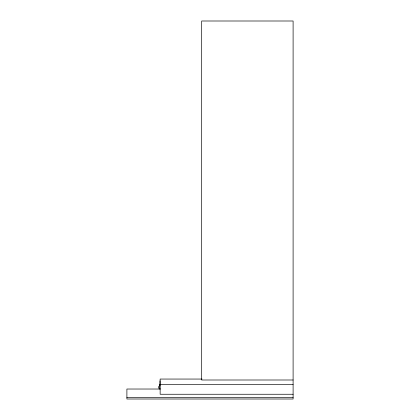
<?xml version="1.0" encoding="UTF-8"?>
<svg xmlns="http://www.w3.org/2000/svg" width="420" height="420" viewBox="0 0 420 420"><rect width="100%" height="100%" fill="white"/><g stroke="black" fill="none" stroke-linecap="round" stroke-linejoin="round"><path stroke-width="0.63" d="M202.057 379.055L160.141 379.055L160.141 394.254L293.102 394.254M293.102 380L201.689 380.006L201.689 21L293.102 21L293.102 399L126.898 399L126.898 389.025L160.356 389.025M160.141 384.326L293.102 384.326M160.141 384.605L159.805 384.605L159.805 386.463M126.898 397.331L293.102 397.331M159.973 380.846L159.973 385.434M159.805 387.707L159.805 388.946M159.642 385.004L159.642 386.311M159.642 387.623L159.642 388.931M158.477 386.369L158.477 388.238"/></g></svg>
